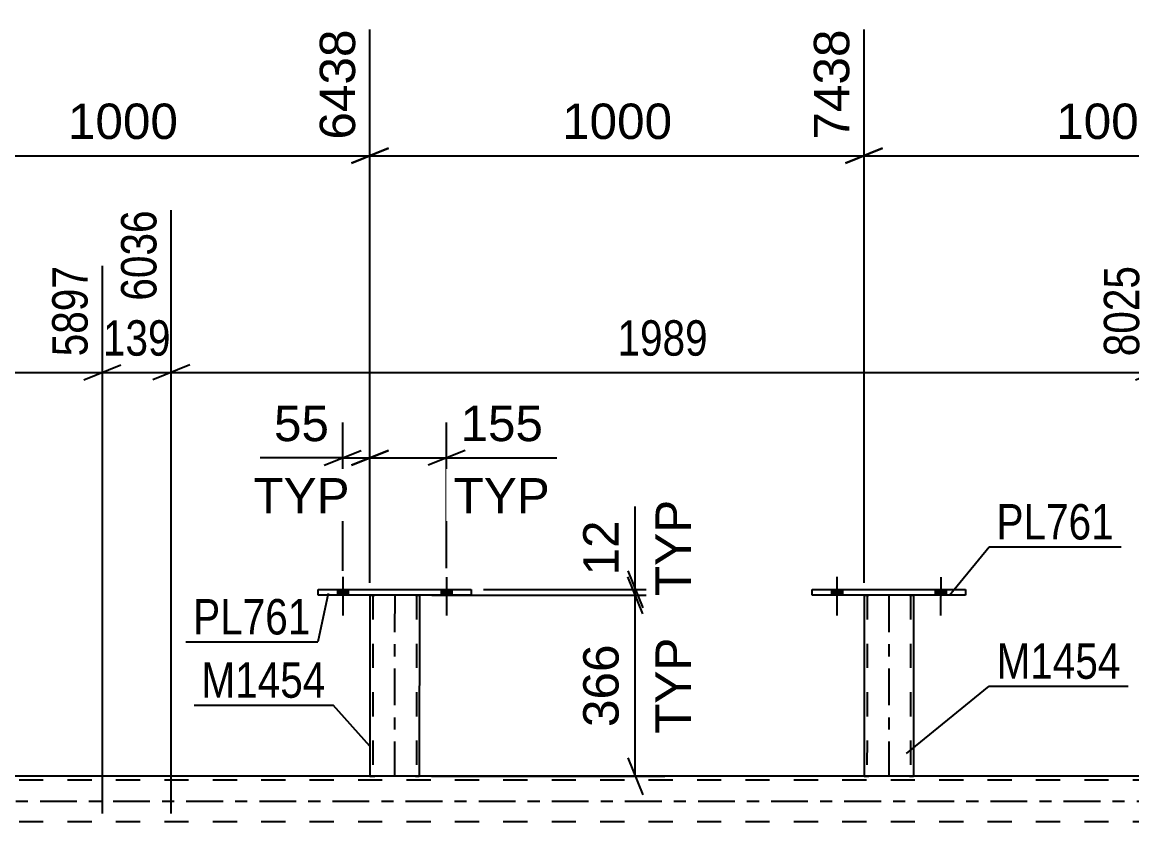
# Model space of a CAD drawing. Header units: millimetres. Extents: x 0 to 841, y 0 to 594.
# Drawn here: x 269 to 358.8, y 438.3 to 503 of the extents above; entities that cross this region are included whole.
import ezdxf

# ---------------------------------------------------------------- set-up
doc = ezdxf.new("R2010")
doc.units = ezdxf.units.MM
doc.linetypes.add('DXK_LINE_DOT2', pattern=[3.9198, 1.9599, -1.9599])
doc.linetypes.add('DXK_LINE_DOT3', pattern=[5.9187, 2.979, -0.9799, 0.9799, -0.9799])
doc.styles.add('Arial', font='ARIAL.TTF', dxfattribs={"height": 0.2})
doc.styles.add('Arial Narrow', font='ARIALN.TTF', dxfattribs={"height": 0.2})

# ---------------------------------------------------------------- blocks, each defined once
blk = doc.blocks.new('Bolt-814761036-3207 - 3064')
at = {"linetype": 'Continuous'}
for points in [[(294.508, 456.663), (295.388, 456.662), (295.388, 457.142), (294.508, 457.143)], [(302.908, 456.66), (303.788, 456.66), (303.788, 457.14), (302.908, 457.14)]]:
    blk.add_hatch(color=1, dxfattribs=at).paths.add_polyline_path(points)
at = {"color": 1, "linetype": 'Continuous'}
for p, q in [((294.948, 458.142), (294.947, 455.022)), ((303.348, 458.14), (303.347, 455.02)), ((294.508, 457.143), (294.508, 456.663)), ((295.388, 457.142), (295.388, 456.662)), ((302.908, 457.14), (302.908, 456.66)), ((303.788, 457.14), (303.788, 456.66))]:
    blk.add_line(p, q, dxfattribs=at)
blk = doc.blocks.new('Bolt-814761036-3208 - 3064')
at = {"linetype": 'Continuous'}
for points in [[(294.508, 456.663), (295.388, 456.662), (295.388, 457.142), (294.508, 457.143)], [(302.908, 456.66), (303.788, 456.66), (303.788, 457.14), (302.908, 457.14)]]:
    blk.add_hatch(color=1, dxfattribs=at).paths.add_polyline_path(points)
at = {"color": 1, "linetype": 'Continuous'}
for p, q in [((294.948, 458.142), (294.947, 455.022)), ((303.348, 458.14), (303.347, 455.02)), ((294.508, 457.143), (294.508, 456.663)), ((295.388, 457.142), (295.388, 456.662)), ((302.908, 457.14), (302.908, 456.66)), ((303.788, 457.14), (303.788, 456.66))]:
    blk.add_line(p, q, dxfattribs=at)
blk = doc.blocks.new('Part-814761036-3233 - 3064')
at = {"color": 2, "linetype": 'Continuous'}
for p, q in [((297.143, 442.023), (261.143, 442.023)), ((337.143, 442.023), (301.143, 442.023)), ((377.143, 442.023), (341.143, 442.023))]:
    blk.add_line(p, q, dxfattribs=at)
at = {"color": 7, "linetype": 'DXK_LINE_DOT2'}
for p, q in [((301.143, 442.023), (297.143, 442.023)), ((341.143, 442.023), (337.143, 442.023)), ((760.681, 441.703), (39.611, 441.703)), ((760.681, 438.343), (39.611, 438.343))]:
    blk.add_line(p, q, dxfattribs=at)
at = {"color": 7, "linetype": 'DXK_LINE_DOT3'}
blk.add_line((39.611, 440.023), (760.681, 440.023), dxfattribs=at)
blk = doc.blocks.new('Part-814761036-3345 - 3064')
at = {"color": 2, "linetype": 'Continuous'}
for p, q in [((332.948, 456.663), (332.948, 457.143)), ((332.948, 457.143), (345.348, 457.139)), ((345.348, 456.659), (332.948, 456.663)), ((345.348, 457.139), (345.348, 456.659))]:
    blk.add_line(p, q, dxfattribs=at)
blk = doc.blocks.new('Part-814761036-3431 - 3064')
at = {"color": 2, "linetype": 'Continuous'}
for p, q in [((292.948, 456.663), (292.948, 457.143)), ((292.948, 457.143), (305.348, 457.139)), ((305.348, 456.659), (292.948, 456.663)), ((305.348, 457.139), (305.348, 456.659))]:
    blk.add_line(p, q, dxfattribs=at)
blk = doc.blocks.new('Part-814761036-3498 - 3064')
at = {"color": 2, "linetype": 'Continuous'}
for p, q in [((337.148, 456.662), (337.143, 442.023)), ((341.148, 456.66), (341.143, 442.022)), ((337.18, 442.023), (337.143, 442.023)), ((337.284, 442.023), (337.18, 442.023)), ((337.439, 442.023), (337.284, 442.023)), ((340.847, 442.022), (337.439, 442.023)), ((341.002, 442.022), (340.847, 442.022)), ((341.107, 442.022), (341.002, 442.022)), ((341.143, 442.022), (341.107, 442.022))]:
    blk.add_line(p, q, dxfattribs=at)
at = {"color": 7, "linetype": 'DXK_LINE_DOT2'}
for p, q in [((337.148, 456.665), (337.148, 456.665)), ((337.148, 456.665), (337.148, 456.662)), ((337.148, 456.662), (337.148, 456.665)), ((337.184, 456.665), (337.148, 456.665)), ((337.148, 456.665), (337.184, 456.665)), ((337.288, 456.665), (337.184, 456.665)), ((337.184, 456.665), (337.288, 456.665)), ((337.444, 456.665), (337.288, 456.665)), ((337.288, 456.665), (337.444, 456.664)), ((337.388, 456.665), (337.383, 442.023)), ((337.388, 456.665), (337.388, 456.665)), ((337.406, 456.665), (337.388, 456.665)), ((337.388, 456.665), (337.406, 456.665)), ((337.458, 456.664), (337.406, 456.665)), ((337.406, 456.665), (337.458, 456.665)), ((340.851, 456.664), (337.444, 456.665)), ((340.851, 456.663), (337.444, 456.664)), ((337.458, 456.665), (337.536, 456.665)), ((340.76, 456.663), (337.458, 456.664)), ((340.837, 456.664), (337.536, 456.665)), ((340.837, 456.663), (340.76, 456.663)), ((340.837, 456.664), (340.889, 456.664)), ((340.889, 456.663), (340.837, 456.663)), ((341.007, 456.664), (340.851, 456.664)), ((340.851, 456.663), (341.007, 456.663)), ((340.889, 456.664), (340.908, 456.664)), ((340.908, 456.663), (340.889, 456.663)), ((340.908, 456.664), (340.903, 442.022)), ((340.908, 456.663), (340.908, 456.664)), ((341.111, 456.664), (341.007, 456.664)), ((341.007, 456.663), (341.111, 456.663)), ((341.148, 456.664), (341.111, 456.664)), ((341.111, 456.663), (341.148, 456.663)), ((341.148, 456.664), (341.148, 456.663)), ((341.148, 456.66), (341.148, 456.664)), ((341.148, 456.663), (341.148, 456.66)), ((337.143, 442.023), (337.18, 442.023)), ((337.18, 442.023), (337.284, 442.023)), ((337.284, 442.023), (337.439, 442.023)), ((337.401, 442.023), (337.383, 442.023)), ((337.383, 442.023), (337.401, 442.023)), ((337.453, 442.023), (337.401, 442.023)), ((337.401, 442.023), (337.439, 442.023)), ((340.847, 442.022), (337.439, 442.023)), ((337.439, 442.023), (337.453, 442.023)), ((340.755, 442.022), (337.453, 442.023)), ((337.453, 442.023), (337.531, 442.023)), ((340.833, 442.022), (337.531, 442.023)), ((340.833, 442.022), (340.755, 442.022)), ((340.885, 442.022), (340.833, 442.022)), ((340.833, 442.022), (340.885, 442.022)), ((340.847, 442.022), (341.002, 442.022)), ((340.903, 442.022), (340.885, 442.022)), ((340.885, 442.022), (340.903, 442.022)), ((341.002, 442.022), (341.107, 442.022)), ((341.107, 442.022), (341.143, 442.022))]:
    blk.add_line(p, q, dxfattribs=at)
at = {"color": 7, "linetype": 'DXK_LINE_DOT3'}
blk.add_line((339.148, 456.664), (339.143, 442.023), dxfattribs=at)
blk = doc.blocks.new('Part-814761036-3546 - 3064')
at = {"color": 2, "linetype": 'Continuous'}
for p, q in [((297.148, 456.662), (297.143, 442.023)), ((301.148, 456.66), (301.143, 442.022)), ((297.18, 442.023), (297.143, 442.023)), ((297.284, 442.023), (297.18, 442.023)), ((297.439, 442.023), (297.284, 442.023)), ((300.847, 442.022), (297.439, 442.023)), ((301.002, 442.022), (300.847, 442.022)), ((301.106, 442.022), (301.002, 442.022)), ((301.143, 442.022), (301.106, 442.022))]:
    blk.add_line(p, q, dxfattribs=at)
at = {"color": 7, "linetype": 'DXK_LINE_DOT2'}
for p, q in [((297.148, 456.665), (297.148, 456.665)), ((297.148, 456.665), (297.148, 456.662)), ((297.148, 456.662), (297.148, 456.665)), ((297.184, 456.665), (297.148, 456.665)), ((297.148, 456.665), (297.184, 456.665)), ((297.288, 456.665), (297.184, 456.665)), ((297.184, 456.665), (297.288, 456.665)), ((297.444, 456.665), (297.288, 456.665)), ((297.288, 456.665), (297.444, 456.664)), ((297.388, 456.665), (297.383, 442.023)), ((297.388, 456.665), (297.388, 456.665)), ((297.406, 456.665), (297.388, 456.665)), ((297.388, 456.665), (297.406, 456.665)), ((297.458, 456.664), (297.406, 456.665)), ((297.406, 456.665), (297.458, 456.665)), ((300.851, 456.664), (297.444, 456.665)), ((300.851, 456.663), (297.444, 456.664)), ((297.458, 456.665), (297.536, 456.665)), ((300.759, 456.663), (297.458, 456.664)), ((300.837, 456.664), (297.536, 456.665)), ((300.837, 456.663), (300.759, 456.663)), ((300.837, 456.664), (300.889, 456.664)), ((300.889, 456.663), (300.837, 456.663)), ((301.007, 456.664), (300.851, 456.664)), ((300.851, 456.663), (301.007, 456.663)), ((300.889, 456.664), (300.908, 456.664)), ((300.908, 456.663), (300.889, 456.663)), ((300.908, 456.664), (300.903, 442.022)), ((300.908, 456.663), (300.908, 456.664)), ((301.111, 456.664), (301.007, 456.664)), ((301.007, 456.663), (301.111, 456.663)), ((301.148, 456.664), (301.111, 456.664)), ((301.111, 456.663), (301.148, 456.663)), ((301.148, 456.664), (301.148, 456.663)), ((301.148, 456.66), (301.148, 456.664)), ((301.148, 456.663), (301.148, 456.66)), ((297.143, 442.023), (297.18, 442.023)), ((297.18, 442.023), (297.284, 442.023)), ((297.284, 442.023), (297.439, 442.023)), ((297.401, 442.023), (297.383, 442.023)), ((297.383, 442.023), (297.401, 442.023)), ((297.453, 442.023), (297.401, 442.023)), ((297.401, 442.023), (297.439, 442.023)), ((300.847, 442.022), (297.439, 442.023)), ((297.439, 442.023), (297.453, 442.023)), ((300.755, 442.022), (297.453, 442.023)), ((297.453, 442.023), (297.531, 442.023)), ((300.833, 442.022), (297.531, 442.023)), ((300.833, 442.022), (300.755, 442.022)), ((300.885, 442.022), (300.833, 442.022)), ((300.833, 442.022), (300.885, 442.022)), ((300.847, 442.022), (301.002, 442.022)), ((300.903, 442.022), (300.885, 442.022)), ((300.885, 442.022), (300.903, 442.022)), ((301.002, 442.022), (301.106, 442.022)), ((301.106, 442.022), (301.143, 442.022))]:
    blk.add_line(p, q, dxfattribs=at)
at = {"color": 7, "linetype": 'DXK_LINE_DOT3'}
blk.add_line((299.148, 456.664), (299.143, 442.023), dxfattribs=at)
blk = doc.blocks.new('Bolt-814761036-3552 - 3064')
at = {"linetype": 'Continuous'}
for points in [[(334.508, 456.663), (335.388, 456.662), (335.388, 457.142), (334.508, 457.143)], [(342.908, 456.66), (343.788, 456.66), (343.788, 457.14), (342.908, 457.14)]]:
    blk.add_hatch(color=1, dxfattribs=at).paths.add_polyline_path(points)
at = {"color": 1, "linetype": 'Continuous'}
for p, q in [((334.948, 458.142), (334.947, 455.022)), ((343.348, 458.14), (343.347, 455.02)), ((334.508, 457.143), (334.508, 456.663)), ((335.388, 457.142), (335.388, 456.662)), ((342.908, 457.14), (342.908, 456.66)), ((343.788, 457.14), (343.788, 456.66))]:
    blk.add_line(p, q, dxfattribs=at)
blk = doc.blocks.new('Bolt-814761036-3553 - 3064')
at = {"linetype": 'Continuous'}
for points in [[(334.508, 456.663), (335.388, 456.662), (335.388, 457.142), (334.508, 457.143)], [(342.908, 456.66), (343.788, 456.66), (343.788, 457.14), (342.908, 457.14)]]:
    blk.add_hatch(color=1, dxfattribs=at).paths.add_polyline_path(points)
at = {"color": 1, "linetype": 'Continuous'}
for p, q in [((334.948, 458.142), (334.947, 455.022)), ((343.348, 458.14), (343.347, 455.02)), ((334.508, 457.143), (334.508, 456.663)), ((335.388, 457.142), (335.388, 456.662)), ((342.908, 457.14), (342.908, 456.66)), ((343.788, 457.14), (343.788, 456.66))]:
    blk.add_line(p, q, dxfattribs=at)
blk = doc.blocks.new('StraightDimension-814761036-9945 - 3064')
at = {"color": 7, "linetype": 'Continuous'}
for p, q in [((281.062, 439.023), (281.062, 487.805)), ((275.487, 439.023), (275.487, 483.305)), ((273.987, 474.093), (276.987, 475.293)), ((282.562, 475.293), (279.562, 474.093)), ((275.487, 474.693), (281.062, 474.693))]:
    blk.add_line(p, q, dxfattribs=at)
at = {"color": 0}
blk.add_wipeout([(281.617, 475.443), (281.617, 479.643), (274.932, 479.643), (274.932, 475.443)], dxfattribs=at)
at = {"color": 3, "style": 'Arial Narrow'}
blk.add_text('139', height=2.8633, dxfattribs=at).set_placement((275.532, 476.043))
at = {"color": 0, "linetype": 'Continuous'}
blk.add_wipeout([(280.462, 488.405), (276.262, 488.405), (276.262, 479.893), (280.462, 479.893)], dxfattribs=at)
at = {"color": 3, "linetype": 'Continuous', "style": 'Arial Narrow'}
blk.add_text('6036', height=2.8633, rotation=90.00021, dxfattribs=at).set_placement((279.862, 480.493))
blk = doc.blocks.new('StraightDimension-814761036-4855 - 3064')
at = {"color": 7, "linetype": 'Continuous'}
for p, q in [((297.148, 457.665), (297.148, 470.629)), ((303.348, 458.855), (303.348, 470.629)), ((295.648, 467.179), (298.648, 468.379)), ((304.848, 468.379), (301.848, 467.179)), ((297.148, 467.779), (303.348, 467.779)), ((303.348, 467.779), (312.269, 467.779)), ((303.348, 467.779), (312.269, 467.779))]:
    blk.add_line(p, q, dxfattribs=at)
at = {"color": 0}
blk.add_wipeout([(311.744, 468.529), (311.744, 472.729), (303.873, 472.729), (303.873, 468.529)], dxfattribs=at)
at = {"color": 0, "linetype": 'Continuous'}
blk.add_wipeout([(312.296, 462.679), (312.296, 466.879), (303.321, 466.879), (303.321, 462.679)], dxfattribs=at)
at = {"color": 3, "style": 'Arial'}
blk.add_text('155', height=2.8652, dxfattribs=at).set_placement((304.473, 469.129))
at = {"color": 3, "linetype": 'Continuous', "style": 'Arial'}
blk.add_text('TYP', height=2.8652, dxfattribs=at).set_placement((303.921, 463.279))
blk = doc.blocks.new('StraightDimension-814761036-9944 - 3064')
at = {"color": 7, "linetype": 'Continuous'}
for p, q in [((281.062, 439.023), (281.062, 487.805)), ((360.621, 439.023), (360.621, 483.305)), ((282.562, 475.293), (279.562, 474.093)), ((359.121, 474.093), (362.121, 475.293)), ((281.062, 474.693), (360.621, 474.693))]:
    blk.add_line(p, q, dxfattribs=at)
at = {"color": 0}
blk.add_wipeout([(325.098, 475.443), (325.098, 479.643), (316.585, 479.643), (316.585, 475.443)], dxfattribs=at)
at = {"color": 3, "style": 'Arial Narrow'}
blk.add_text('1989', height=2.8633, dxfattribs=at).set_placement((317.185, 476.043))
at = {"color": 0, "linetype": 'Continuous'}
blk.add_wipeout([(360.021, 483.905), (355.821, 483.905), (355.821, 475.393), (360.021, 475.393)], dxfattribs=at)
at = {"color": 3, "linetype": 'Continuous', "style": 'Arial Narrow'}
blk.add_text('8025', height=2.8633, rotation=90.00021, dxfattribs=at).set_placement((359.421, 475.993))
blk = doc.blocks.new('StraightDimension-814761036-3712 - 3064')
at = {"color": 7, "linetype": 'Continuous'}
for p, q in [((319.225, 455.163), (318.025, 458.163)), ((302.148, 456.663), (321.025, 456.663)), ((318.625, 442.022), (318.625, 456.663)), ((318.025, 443.522), (319.225, 440.522)), ((302.143, 442.022), (321.025, 442.022))]:
    blk.add_line(p, q, dxfattribs=at)
at = {"color": 0, "linetype": 'Continuous'}
blk.add_wipeout([(323.725, 453.83), (319.525, 453.83), (319.525, 444.855), (323.725, 444.855)], dxfattribs=at)
at = {"color": 0}
blk.add_wipeout([(317.875, 453.278), (313.675, 453.278), (313.675, 445.407), (317.875, 445.407)], dxfattribs=at)
at = {"color": 3, "linetype": 'Continuous', "style": 'Arial'}
blk.add_text('TYP', height=2.8652, rotation=90.00021, dxfattribs=at).set_placement((323.125, 445.455))
at = {"color": 3, "style": 'Arial'}
blk.add_text('366', height=2.8652, rotation=90.00021, dxfattribs=at).set_placement((317.275, 446.007))
blk = doc.blocks.new('StraightDimension-814761036-9946 - 3064')
at = {"color": 7, "linetype": 'Continuous'}
for p, q in [((195.928, 439.023), (195.928, 487.805)), ((275.487, 439.023), (275.487, 483.305)), ((197.428, 475.293), (194.428, 474.093)), ((273.987, 474.093), (276.987, 475.293)), ((195.928, 474.693), (275.487, 474.693))]:
    blk.add_line(p, q, dxfattribs=at)
at = {"color": 0}
blk.add_wipeout([(239.964, 475.443), (239.964, 479.643), (231.451, 479.643), (231.451, 475.443)], dxfattribs=at)
at = {"color": 3, "style": 'Arial Narrow'}
blk.add_text('1989', height=2.8633, dxfattribs=at).set_placement((232.051, 476.043))
at = {"color": 0, "linetype": 'Continuous'}
blk.add_wipeout([(274.887, 483.905), (270.687, 483.905), (270.687, 475.393), (274.887, 475.393)], dxfattribs=at)
at = {"color": 3, "linetype": 'Continuous', "style": 'Arial Narrow'}
blk.add_text('5897', height=2.8633, rotation=90.00021, dxfattribs=at).set_placement((274.287, 475.993))
blk = doc.blocks.new('StraightDimension-814761036-3704 - 3064')
at = {"color": 7, "linetype": 'Continuous'}
for p, q in [((318.625, 457.139), (318.625, 463.836)), ((318.625, 457.139), (318.625, 463.836)), ((318.025, 458.639), (319.225, 455.639)), ((319.225, 455.163), (318.025, 458.163)), ((302.148, 456.663), (321.025, 456.663)), ((306.348, 457.139), (321.025, 457.139)), ((318.625, 456.663), (318.625, 457.139))]:
    blk.add_line(p, q, dxfattribs=at)
at = {"color": 0, "linetype": 'Continuous'}
blk.add_wipeout([(323.725, 464.975), (319.525, 464.975), (319.525, 456), (323.725, 456)], dxfattribs=at)
at = {"color": 0}
blk.add_wipeout([(317.875, 463.311), (313.675, 463.311), (313.675, 457.664), (317.875, 457.664)], dxfattribs=at)
at = {"color": 3, "linetype": 'Continuous', "style": 'Arial'}
blk.add_text('TYP', height=2.8652, rotation=90.00021, dxfattribs=at).set_placement((323.125, 456.6))
at = {"color": 3, "style": 'Arial'}
blk.add_text('12', height=2.8652, rotation=90.00021, dxfattribs=at).set_placement((317.275, 458.264))
blk = doc.blocks.new('StraightDimension-814761036-4851 - 3064')
at = {"color": 7, "linetype": 'Continuous'}
for p, q in [((294.948, 458.644), (294.948, 470.629)), ((297.148, 457.665), (297.148, 470.629)), ((293.448, 467.179), (296.448, 468.379)), ((298.648, 468.379), (295.648, 467.179)), ((294.948, 467.779), (288.251, 467.779)), ((294.948, 467.779), (288.251, 467.779)), ((294.948, 467.779), (297.148, 467.779))]:
    blk.add_line(p, q, dxfattribs=at)
at = {"color": 0}
blk.add_wipeout([(294.423, 468.529), (294.423, 472.729), (288.776, 472.729), (288.776, 468.529)], dxfattribs=at)
at = {"color": 0, "linetype": 'Continuous'}
blk.add_wipeout([(296.087, 462.679), (296.087, 466.879), (287.112, 466.879), (287.112, 462.679)], dxfattribs=at)
at = {"color": 3, "style": 'Arial'}
blk.add_text('55', height=2.8652, dxfattribs=at).set_placement((289.376, 469.129))
at = {"color": 3, "linetype": 'Continuous', "style": 'Arial'}
blk.add_text('TYP', height=2.8652, dxfattribs=at).set_placement((287.712, 463.279))
blk = doc.blocks.new('StraightDimension-814761036-10444 - 3064')
at = {"color": 7, "linetype": 'Continuous'}
for p, q in [((337.148, 457.665), (337.148, 502.414)), ((377.147, 457.665), (377.147, 502.414)), ((338.648, 492.819), (335.648, 491.619)), ((375.647, 491.619), (378.647, 492.819)), ((337.148, 492.219), (377.147, 492.219))]:
    blk.add_line(p, q, dxfattribs=at)
at = {"color": 0}
blk.add_wipeout([(362.195, 492.969), (362.195, 497.169), (352.1, 497.169), (352.1, 492.969)], dxfattribs=at)
at = {"color": 3, "style": 'Arial'}
blk.add_text('1000', height=2.8652, dxfattribs=at).set_placement((352.7, 493.569))
at = {"color": 0, "linetype": 'Continuous'}
blk.add_wipeout([(376.547, 503.014), (372.347, 503.014), (372.347, 492.919), (376.547, 492.919)], dxfattribs=at)
at = {"color": 3, "linetype": 'Continuous', "style": 'Arial'}
blk.add_text('8438', height=2.8652, rotation=90.00021, dxfattribs=at).set_placement((375.947, 493.519))
blk = doc.blocks.new('StraightDimension-814761036-10445 - 3064')
at = {"color": 7, "linetype": 'Continuous'}
for p, q in [((297.148, 457.665), (297.148, 502.414)), ((337.148, 457.665), (337.148, 502.414)), ((298.648, 492.819), (295.648, 491.619)), ((335.648, 491.619), (338.648, 492.819)), ((297.148, 492.219), (337.148, 492.219))]:
    blk.add_line(p, q, dxfattribs=at)
at = {"color": 0}
blk.add_wipeout([(322.195, 492.969), (322.195, 497.169), (312.1, 497.169), (312.1, 492.969)], dxfattribs=at)
at = {"color": 3, "style": 'Arial'}
blk.add_text('1000', height=2.8652, dxfattribs=at).set_placement((312.7, 493.569))
at = {"color": 0, "linetype": 'Continuous'}
blk.add_wipeout([(336.548, 503.014), (332.348, 503.014), (332.348, 492.919), (336.548, 492.919)], dxfattribs=at)
at = {"color": 3, "linetype": 'Continuous', "style": 'Arial'}
blk.add_text('7438', height=2.8652, rotation=90.00021, dxfattribs=at).set_placement((335.948, 493.519))
blk = doc.blocks.new('StraightDimension-814761036-10446 - 3064')
at = {"color": 7, "linetype": 'Continuous'}
for p, q in [((257.148, 457.665), (257.148, 502.414)), ((297.148, 457.665), (297.148, 502.414)), ((258.648, 492.819), (255.648, 491.619)), ((295.648, 491.619), (298.648, 492.819)), ((257.148, 492.219), (297.148, 492.219))]:
    blk.add_line(p, q, dxfattribs=at)
at = {"color": 0}
blk.add_wipeout([(282.195, 492.969), (282.195, 497.169), (272.1, 497.169), (272.1, 492.969)], dxfattribs=at)
at = {"color": 3, "style": 'Arial'}
blk.add_text('1000', height=2.8652, dxfattribs=at).set_placement((272.7, 493.569))
at = {"color": 0, "linetype": 'Continuous'}
blk.add_wipeout([(296.548, 503.014), (292.348, 503.014), (292.348, 492.919), (296.548, 492.919)], dxfattribs=at)
at = {"color": 3, "linetype": 'Continuous', "style": 'Arial'}
blk.add_text('6438', height=2.8652, rotation=90.00021, dxfattribs=at).set_placement((295.948, 493.519))
blk = doc.blocks.new('Mark-814761036-3341 - 3064')
at = {"color": 30, "linetype": 'Continuous'}
for p, q in [((344.065, 456.66), (347.266, 460.575)), ((347.266, 460.575), (357.97, 460.575))]:
    blk.add_line(p, q, dxfattribs=at)
at = {"color": 0}
blk.add_wipeout([(357.37, 461.175), (357.37, 464.175), (347.866, 464.175), (347.866, 461.175)], dxfattribs=at)
blk.add_wipeout([(357.37, 461.175), (357.37, 464.175), (347.866, 464.175), (347.866, 461.175)], dxfattribs=at)
at = {"color": 3, "style": 'Arial Narrow'}
blk.add_text('PL761', height=2.8633, dxfattribs=at).set_placement((347.866, 461.175))
blk = doc.blocks.new('Mark-814761036-3427 - 3064')
at = {"color": 30, "linetype": 'Continuous'}
for p in [(293.778, 456.797), (282.235, 452.894)]:
    blk.add_line(p, (292.939, 452.894), dxfattribs=at)
at = {"color": 0}
blk.add_wipeout([(292.339, 453.494), (292.339, 456.494), (282.835, 456.494), (282.835, 453.494)], dxfattribs=at)
blk.add_wipeout([(292.339, 453.494), (292.339, 456.494), (282.835, 456.494), (282.835, 453.494)], dxfattribs=at)
at = {"color": 3, "style": 'Arial Narrow'}
blk.add_text('PL761', height=2.8633, dxfattribs=at).set_placement((282.835, 453.494))
blk = doc.blocks.new('Mark-814761036-3494 - 3064')
at = {"color": 30, "linetype": 'Continuous'}
for p, q in [((340.59, 443.862), (347.268, 449.311)), ((347.268, 449.311), (358.519, 449.311))]:
    blk.add_line(p, q, dxfattribs=at)
at = {"color": 0}
blk.add_wipeout([(357.919, 449.911), (357.919, 452.911), (347.868, 452.911), (347.868, 449.911)], dxfattribs=at)
blk.add_wipeout([(357.919, 449.911), (357.919, 452.911), (347.868, 452.911), (347.868, 449.911)], dxfattribs=at)
at = {"color": 3, "style": 'Arial Narrow'}
blk.add_text('M1454', height=2.8633, dxfattribs=at).set_placement((347.868, 449.911))
blk = doc.blocks.new('Mark-814761036-3542 - 3064')
at = {"color": 30, "linetype": 'Continuous'}
for p in [(282.906, 447.777), (297.144, 444.45)]:
    blk.add_line(p, (294.157, 447.777), dxfattribs=at)
at = {"color": 0}
blk.add_wipeout([(293.557, 448.377), (293.557, 451.377), (283.506, 451.377), (283.506, 448.377)], dxfattribs=at)
blk.add_wipeout([(293.557, 448.377), (293.557, 451.377), (283.506, 451.377), (283.506, 448.377)], dxfattribs=at)
at = {"color": 3, "style": 'Arial Narrow'}
blk.add_text('M1454', height=2.8633, dxfattribs=at).set_placement((283.506, 448.377))

msp = doc.modelspace()

# ---------------------------------------------------------------- block references
for name in ['Bolt-814761036-3207 - 3064', 'Bolt-814761036-3208 - 3064', 'Bolt-814761036-3552 - 3064', 'Bolt-814761036-3553 - 3064', 'Part-814761036-3431 - 3064', 'Part-814761036-3546 - 3064', 'Part-814761036-3345 - 3064', 'Part-814761036-3498 - 3064', 'Part-814761036-3233 - 3064']:
    msp.add_blockref(name, (0, 0))

# ---------------------------------------------------------------- next in the draw order: block references
for name in ['StraightDimension-814761036-9945 - 3064', 'StraightDimension-814761036-4855 - 3064']:
    msp.add_blockref(name, (0, 0))

# ---------------------------------------------------------------- next in the draw order: block references
for name in ['StraightDimension-814761036-9946 - 3064', 'StraightDimension-814761036-9944 - 3064']:
    msp.add_blockref(name, (0, 0))

# ---------------------------------------------------------------- next in the draw order: block references
for name in ['StraightDimension-814761036-10444 - 3064', 'StraightDimension-814761036-4851 - 3064', 'StraightDimension-814761036-3712 - 3064', 'Mark-814761036-3427 - 3064', 'Mark-814761036-3494 - 3064', 'Mark-814761036-3542 - 3064']:
    msp.add_blockref(name, (0, 0))

# ---------------------------------------------------------------- next in the draw order: block references
for name in ['StraightDimension-814761036-3704 - 3064', 'Mark-814761036-3341 - 3064']:
    msp.add_blockref(name, (0, 0))

# ---------------------------------------------------------------- next in the draw order: block references
msp.add_blockref('StraightDimension-814761036-10445 - 3064', (0, 0))

# ---------------------------------------------------------------- next in the draw order: block references
msp.add_blockref('StraightDimension-814761036-10446 - 3064', (0, 0))

doc.saveas('drawing.dxf')
